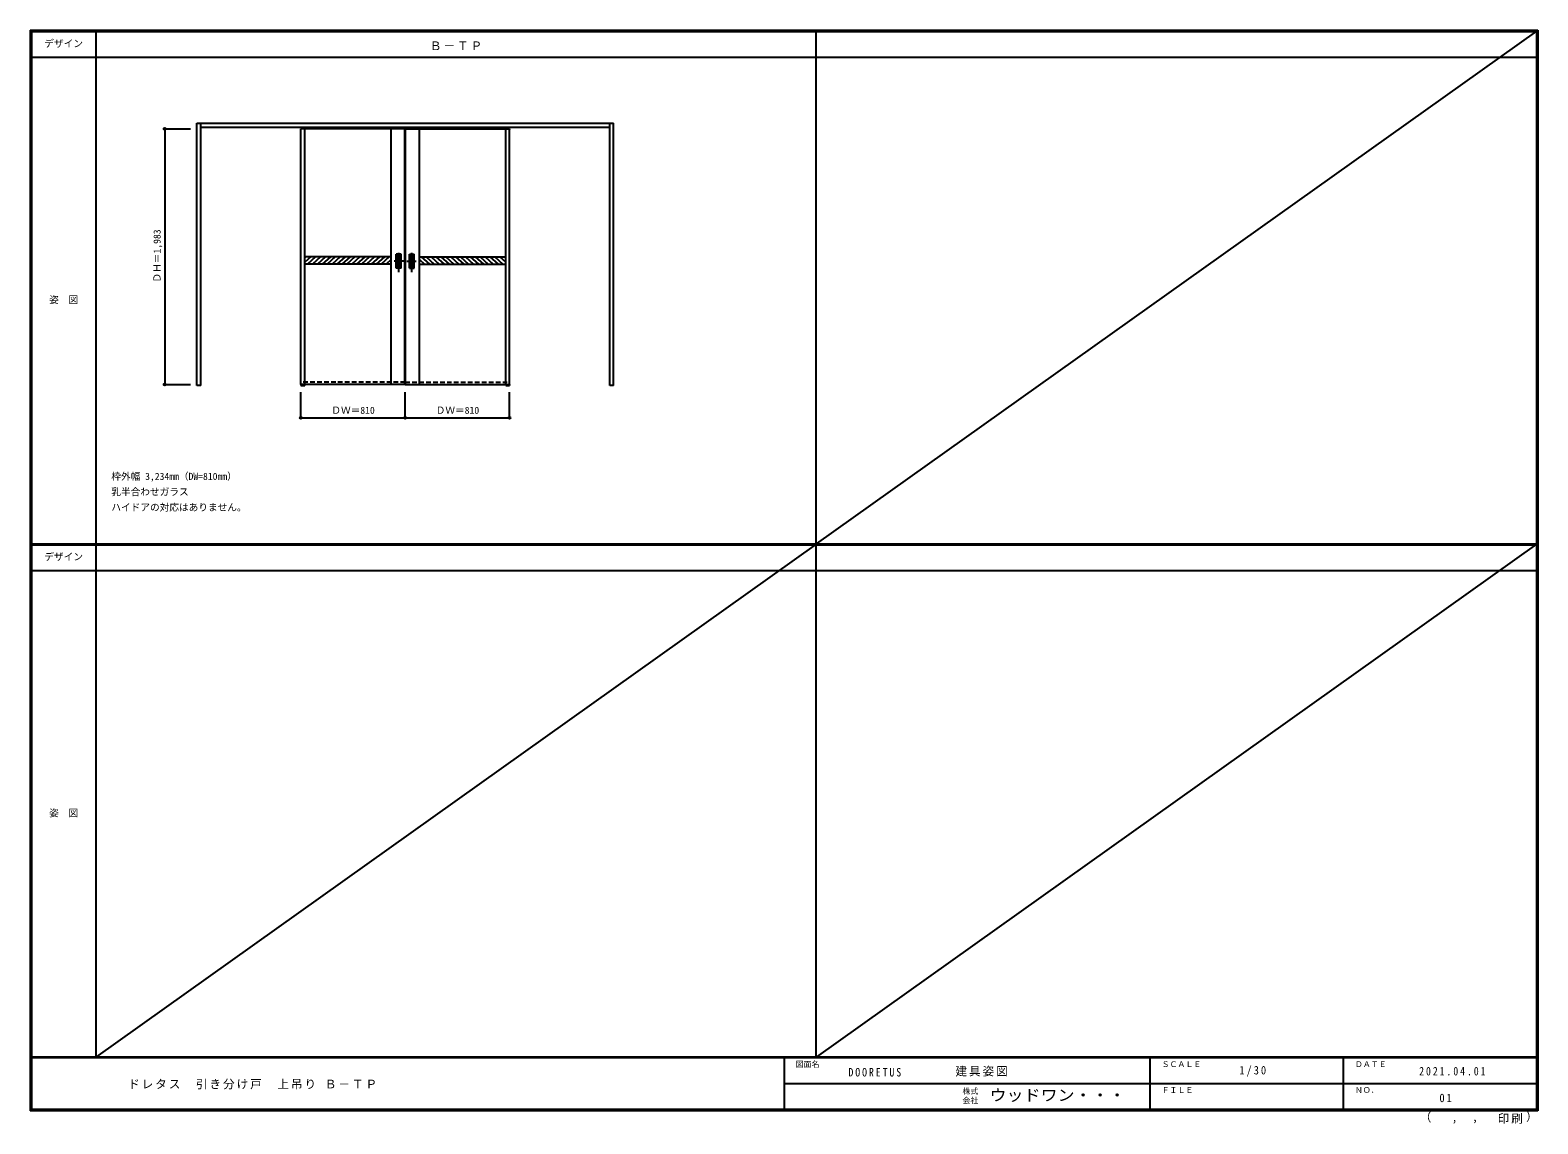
# Model space of a CAD drawing. Units: millimetres, scale not verified. Extents: x -6000 to 5700, y -4307 to 4175.
import ezdxf
from ezdxf.enums import TextEntityAlignment as Align

# ---------------------------------------------------------------- set-up
doc = ezdxf.new("R2010")
doc.units = ezdxf.units.MM
doc.header["$LTSCALE"] = 30
doc.header["$PDMODE"] = 32
doc.header["$PDSIZE"] = 15
doc.linetypes.add('CHAIN1', pattern=[8, 5, -1, 1, -1])
doc.linetypes.add('DASHED1', pattern=[1.8, 1.2, -0.6])
for name, color, linetype in [('0-2_扉', 7, 'Continuous'), ('0-4_枠', 3, 'Continuous'), ('0-6_引手', 7, 'Continuous'), ('0-A_文字', 7, 'Continuous'), ('0-B_寸法', 7, 'Continuous'), ('0-C_ハッチ', 4, 'Continuous'), ('F-1_枠', 6, 'Continuous'), ('F-A_文字', 7, 'Continuous')]:
    doc.layers.add(name, color=color, linetype=linetype)
doc.styles.add('ＭＳ ゴシック', font='')
doc.styles.get('ＭＳ ゴシック').set_extended_font_data('MS Gothic')

msp = doc.modelspace()

# ---------------------------------------------------------------- linework, layer by layer
at = {"layer": '0-2_扉', "color": 4, "linetype": 'DASHED1'}
for p, q in [((-3899.15, 3409.5), (-3899.15, 3405.5)), ((-2279.15, 3409.5), (-2279.15, 3405.5))]:
    msp.add_line(p, q, dxfattribs=at)
at = {"layer": '0-2_扉'}
for p, q in [((-3899.15, 1426.5), (-3899.15, 3409.5)), ((-3869.15, 1426.5), (-3869.15, 3409.5)), ((-3199.15, 1426.5), (-3199.15, 3409.5)), ((-3091.15, 1426.5), (-3091.15, 3409.5)), ((-3087.15, 1426.5), (-3087.15, 3409.5)), ((-2979.15, 1426.5), (-2979.15, 3409.5)), ((-2309.15, 1426.5), (-2309.15, 3409.5)), ((-2279.15, 1426.5), (-2279.15, 3409.5)), ((-3199.15, 2416.5), (-3869.15, 2416.5)), ((-3199.15, 2361.5), (-3869.15, 2361.5)), ((-2979.15, 2416.5), (-2309.15, 2416.5)), ((-2979.15, 2361.5), (-2309.15, 2361.5)), ((-3089.15, 1426.5), (-3899.15, 1426.5)), ((-3089.15, 1426.5), (-2279.15, 1426.5))]:
    msp.add_line(p, q, dxfattribs=at)
at = {"layer": '0-2_扉', "linetype": 'DASHED1'}
for q in [(-3899.15, 1444.5), (-2279.15, 1444.5)]:
    msp.add_line((-3089.15, 1444.5), q, dxfattribs=at)
at = {"layer": '0-2_扉'}
for points in [[(-3089.15, 1426.5), (-3089.15, 3409.5), (-3899.15, 3409.5)], [(-3089.15, 1426.5), (-3089.15, 3409.5), (-2279.15, 3409.5)]]:
    msp.add_lwpolyline(points, dxfattribs=at)
at = {"layer": '0-4_枠'}
for p, q in [((-4706.15, 1418), (-4706.15, 3453)), ((-4706.15, 3453), (-1472.15, 3453)), ((-4676.15, 1418), (-4676.15, 3453)), ((-4676.15, 3423), (-1502.15, 3423)), ((-1502.15, 1418), (-1502.15, 3453)), ((-1472.15, 1418), (-1472.15, 3453)), ((-4676.15, 1418), (-4706.15, 1418)), ((-3899.15, 1426.5), (-3899.15, 1418)), ((-3899.15, 1418), (-3869.15, 1418)), ((-3869.15, 1426.5), (-3869.15, 1418)), ((-2309.15, 1426.5), (-2309.15, 1418)), ((-2309.15, 1418), (-2279.15, 1418)), ((-2279.15, 1426.5), (-2279.15, 1418)), ((-1472.15, 1418), (-1502.15, 1418))]:
    msp.add_line(p, q, dxfattribs=at)
at = {"layer": '0-4_枠', "color": 4, "linetype": 'DASHED1'}
for p, q in [((-3899.15, 1426), (-3899.15, 3423)), ((-3869.15, 1426), (-3869.15, 3423)), ((-2309.15, 1426), (-2309.15, 3423)), ((-2279.15, 1426), (-2279.15, 3423))]:
    msp.add_line(p, q, dxfattribs=at)
at = {"layer": '0-6_引手', "linetype": 'CHAIN1'}
for p, q in [((-3140.15, 2298.77), (-3140.15, 2469.62)), ((-3038.15, 2298.77), (-3038.15, 2469.62)), ((-3102.08, 2384), (-3174.59, 2384)), ((-3076.22, 2384), (-3003.71, 2384))]:
    msp.add_line(p, q, dxfattribs=at)
at = {"layer": '0-6_引手'}
for p, q in [((-3121.15, 2439), (-3159.15, 2439)), ((-3159.15, 2329), (-3159.15, 2439)), ((-3127.65, 2423), (-3152.65, 2423)), ((-3152.65, 2345), (-3152.65, 2423)), ((-3127.65, 2345), (-3152.65, 2345)), ((-3127.65, 2345), (-3127.65, 2423)), ((-3121.15, 2329), (-3121.15, 2439)), ((-3057.15, 2439), (-3019.15, 2439)), ((-3057.15, 2329), (-3057.15, 2439)), ((-3050.65, 2423), (-3025.65, 2423)), ((-3050.65, 2345), (-3050.65, 2423)), ((-3050.65, 2345), (-3025.65, 2345)), ((-3025.65, 2345), (-3025.65, 2423)), ((-3019.15, 2329), (-3019.15, 2439)), ((-3121.15, 2329), (-3159.15, 2329)), ((-3057.15, 2329), (-3019.15, 2329))]:
    msp.add_line(p, q, dxfattribs=at)
at = {"layer": '0-6_引手', "linetype": 'DASHED1'}
for p, q in [((-3156.15, 2333), (-3156.15, 2435)), ((-3022.15, 2333), (-3022.15, 2435)), ((-3124.15, 2333), (-3156.15, 2333)), ((-3054.15, 2333), (-3022.15, 2333))]:
    msp.add_line(p, q, dxfattribs=at)
for points in [[(-3124.15, 2333), (-3124.15, 2435), (-3156.15, 2435)], [(-3054.15, 2333), (-3054.15, 2435), (-3022.15, 2435)]]:
    msp.add_lwpolyline(points, dxfattribs=at)
at = {"layer": '0-B_寸法', "color": 4}
for p, q in [((-4956.15, 3409.5), (-4756.15, 3409.5)), ((-4956.15, 3409.5), (-4956.15, 1426.5)), ((-4956.15, 1426.5), (-4756.15, 1426.5)), ((-3899.15, 1168), (-3899.15, 1368)), ((-3089.15, 1168), (-3089.15, 1368)), ((-2279.15, 1168), (-2279.15, 1368)), ((-3899.15, 1168), (-2279.15, 1168))]:
    msp.add_line(p, q, dxfattribs=at)
at = {"layer": '0-B_寸法'}
for p in [(-4956.15, 3409.5), (-4956.15, 1426.5), (-3899.15, 1168), (-3089.15, 1168), (-2279.15, 1168)]:
    msp.add_point(p, dxfattribs=at)
at = {"layer": '0-C_ハッチ'}
for p, q in [((-3822.43, 2416.5), (-3869.15, 2375.81)), ((-3860.5, 2416.5), (-3869.15, 2408.96)), ((-3784.37, 2416.5), (-3847.52, 2361.5)), ((-3746.3, 2416.5), (-3809.45, 2361.5)), ((-3708.24, 2416.5), (-3771.39, 2361.5)), ((-3670.17, 2416.5), (-3733.32, 2361.5)), ((-3632.11, 2416.5), (-3695.26, 2361.5)), ((-3594.05, 2416.5), (-3657.19, 2361.5)), ((-3555.98, 2416.5), (-3619.13, 2361.5)), ((-3517.92, 2416.5), (-3581.06, 2361.5)), ((-3479.85, 2416.5), (-3543, 2361.5)), ((-3441.79, 2416.5), (-3504.94, 2361.5)), ((-3403.72, 2416.5), (-3466.87, 2361.5)), ((-3365.66, 2416.5), (-3428.81, 2361.5)), ((-3327.59, 2416.5), (-3390.74, 2361.5)), ((-3289.53, 2416.5), (-3352.68, 2361.5)), ((-3251.47, 2416.5), (-3314.61, 2361.5)), ((-3213.4, 2416.5), (-3276.55, 2361.5)), ((-3199.15, 2395.76), (-3238.48, 2361.5)), ((-2979.15, 2395.76), (-2939.82, 2361.5)), ((-2964.9, 2416.5), (-2901.75, 2361.5)), ((-2926.84, 2416.5), (-2863.69, 2361.5)), ((-2888.77, 2416.5), (-2825.62, 2361.5)), ((-2850.71, 2416.5), (-2787.56, 2361.5)), ((-2812.64, 2416.5), (-2749.49, 2361.5)), ((-2774.58, 2416.5), (-2711.43, 2361.5)), ((-2736.51, 2416.5), (-2673.37, 2361.5)), ((-2698.45, 2416.5), (-2635.3, 2361.5)), ((-2660.38, 2416.5), (-2597.24, 2361.5)), ((-2622.32, 2416.5), (-2559.17, 2361.5)), ((-2584.26, 2416.5), (-2521.11, 2361.5)), ((-2546.19, 2416.5), (-2483.04, 2361.5)), ((-2508.13, 2416.5), (-2444.98, 2361.5)), ((-2470.06, 2416.5), (-2406.91, 2361.5)), ((-2432, 2416.5), (-2368.85, 2361.5)), ((-2393.93, 2416.5), (-2330.79, 2361.5)), ((-2355.87, 2416.5), (-2309.15, 2375.81)), ((-2317.8, 2416.5), (-2309.15, 2408.96))]:
    msp.add_line(p, q, dxfattribs=at)
at = {"layer": 'F-1_枠'}
for p, q in [((-6000, 4175), (5700, 4175)), ((-6000, 4175), (-6000, -4205)), ((-6000, 4170), (5700, 4170)), ((-6000, 4165), (5700, 4165)), ((-5995, 4175), (-5995, -4205)), ((-5990, 4175), (-5990, -4205)), ((-5490, 4175), (-5490, -3790)), ((100, -3790), (100, 4175)), ((5690, 4175), (5690, -4205)), ((5695, 4175), (5695, -4205)), ((5700, 4175), (5700, -4205)), ((-6000, 3965), (5700, 3965)), ((-6000, 190.5), (5700, 190.5)), ((-6000, 187.5), (5700, 187.5)), ((-6000, 184.5), (5700, 184.5)), ((-6000, -15.5), (5700, -15.5)), ((5700, -3790), (-6000, -3790)), ((5700, -3795), (-6000, -3795)), ((-150, -3795), (-150, -4195)), ((2690, -3795), (2690, -4195)), ((4190, -3795), (4190, -4195)), ((-150, -3995), (5690, -3995.01)), ((5700, -4195), (-6000, -4195)), ((5700, -4200), (-6000, -4200)), ((5700, -4205), (-6000, -4205))]:
    msp.add_line(p, q, dxfattribs=at)
at = {"layer": 'F-A_文字'}
for p, q in [((5690, 4168), (100, 190.5)), ((100, 187.5), (-5490, -3790)), ((5690, 187.5), (100, -3790))]:
    msp.add_line(p, q, dxfattribs=at)

# ---------------------------------------------------------------- texts
at = {"layer": '0-A_文字', "style": 'ＭＳ ゴシック'}
for s, p in [('枠外幅 3,234mm（DW=810mm）', (-5370, 670.5)), ('乳半合わせガラス', (-5370, 550.5)), ('ハイドアの対応はありません。', (-5370, 430.5))]:
    msp.add_text(s, height=54.99, dxfattribs=at).set_placement(p, align=Align.BOTTOM_LEFT)
at = {"layer": '0-A_文字', "insert": (-2897.5, 4020), "char_height": 65.98, "attachment_point": 7, "style": 'ＭＳ ゴシック'}
msp.add_mtext('\\T1.17;Ｂ－ＴＰ', dxfattribs=at)
at = {"layer": '0-B_寸法', "style": 'ＭＳ ゴシック'}
msp.add_text('ＤＨ＝1,983', height=54.99, rotation=90, dxfattribs=at).set_placement((-4971.15, 2217.75), align=Align.BOTTOM_LEFT)
for p in [(-3662.9, 1183), (-2852.9, 1183)]:
    msp.add_text('ＤＷ＝810', height=54.99, dxfattribs=at).set_placement(p, align=Align.BOTTOM_LEFT)
at = {"layer": 'F-A_文字', "style": 'ＭＳ ゴシック'}
for s, height, p in [('デザイン', 54.99, (-5890, 4027.5)), ('姿\u3000図', 54.99, (-5852.5, 2040.25)), ('デザイン', 54.99, (-5890, 47)), ('姿\u3000図', 54.99, (-5852.5, -1940.25)), ('図面名', 43.99, (-60, -3880)), ('ＳＣＡＬＥ', 43.99, (2780, -3880)), ('ＤＡＴＥ', 43.99, (4280, -3880)), ('株式', 43.99, (1235, -4089)), ('ＦＩＬＥ', 43.99, (2780, -4080)), ('ＮＯ．', 43.99, (4280, -4080)), ('会社', 43.99, (1235, -4161)), ('（', 65.98, (4784.03, -4308.31)), ('）', 65.98, (5608.4, -4304.13)), (',', 65.98, (5031.28, -4308.31)), (',', 65.98, (5190.2, -4305.53))]:
    msp.add_text(s, height=height, dxfattribs=at).set_placement(p, align=Align.BOTTOM_LEFT)
at = {"layer": 'F-A_文字', "style": 'ＭＳ ゴシック', "width": 1.1}
msp.add_text('ウッドワン・・・', height=87.98, dxfattribs=at).set_placement((1445, -4155), align=Align.BOTTOM_LEFT)
at = {"layer": 'F-A_文字', "char_height": 65.98, "attachment_point": 7, "style": 'ＭＳ ゴシック'}
for s, insert in [('\\T1.17;建具姿図', (1180.42, -3940)), ('\\T1.38;\\W0.9;1/30', (3383.75, -3940)), ('\\T1.17;ドレタス\u3000引き分け戸\u3000上吊り\\~Ｂ－ＴＰ', (-5240, -4040)), ('\\T1.39;\\W0.85;DOORETUS', (350, -3940.79)), ('\\T1.39;\\W0.85;2021.04.01', (4778.75, -3932.5)), ('\\T1.36;\\W0.9;01', (4936.25, -4140)), ('\\T1.17;印刷', (5388.15, -4306.92))]:
    msp.add_mtext(s, dxfattribs=dict(at, insert=insert))

doc.saveas('drawing.dxf')
